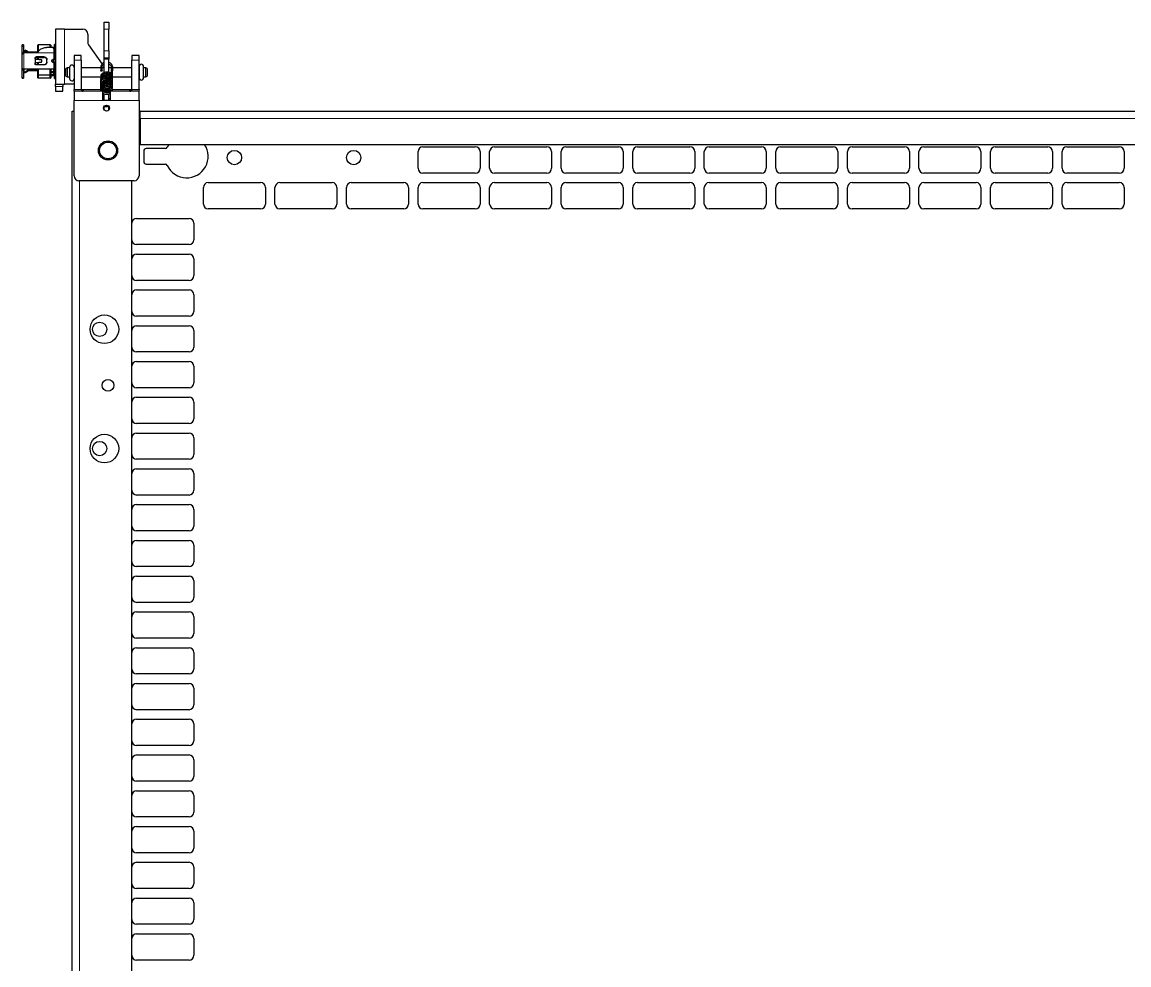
# Model space of a CAD drawing. Header units: millimetres. Extents: x -1002 to 1216, y 148 to 1990.
# Drawn here: x 244.1 to 708.1, y 1470.3 to 1865.6 of the extents above; entities that cross this region are included whole.
import ezdxf

# ---------------------------------------------------------------- set-up
doc = ezdxf.new("R2010")
doc.units = ezdxf.units.MM

msp = doc.modelspace()

# ---------------------------------------------------------------- linework, layer by layer
at = {"color": 7, "linetype": 'Continuous', "lineweight": 25}
for p, q in [((278.5, 1865.59), (280.5, 1865.59)), ((278.5, 1862.59), (278.5, 1865.59)), ((280.5, 1865.59), (280.5, 1862.59)), ((261.9, 1862.59), (258.1, 1862.59)), ((258.1, 1862.59), (258.1, 1839.59)), ((261.9, 1862.59), (269.6, 1862.59)), ((278.5, 1853.59), (278.5, 1862.59)), ((280.5, 1853.59), (280.5, 1862.59)), ((244.6, 1856.09), (244.1, 1856.09)), ((244.1, 1855.33), (244.1, 1856.09)), ((244.6, 1856.09), (244.6, 1855.33)), ((250.81, 1856.09), (250.7, 1855.89)), ((250.7, 1855.88), (250.81, 1856.09)), ((250.81, 1856.09), (250.81, 1853.17)), ((255.9, 1856.09), (250.81, 1856.09)), ((256.1, 1855.97), (255.9, 1856.09)), ((255.9, 1855.03), (255.9, 1856.09)), ((255.9, 1856.09), (256.1, 1855.97)), ((258.1, 1856.19), (257.6, 1856.19)), ((257.6, 1855.41), (257.6, 1856.19)), ((271.6, 1860.59), (271.6, 1857.22)), ((271.96, 1856.07), (277.6, 1848.01)), ((244.6, 1855.33), (244.1, 1855.33)), ((244.1, 1852.25), (244.1, 1855.33)), ((244.11, 1852.25), (244.1, 1852.25)), ((244.1, 1852.17), (244.1, 1852.25)), ((244.1, 1846.31), (244.1, 1852.17)), ((244.6, 1855.33), (244.6, 1852.67)), ((245.3, 1853.55), (244.8, 1853.55)), ((244.8, 1853.55), (244.8, 1853.09)), ((244.8, 1853.09), (245.3, 1853.09)), ((250.4, 1852.69), (244.8, 1852.69)), ((245.3, 1853.09), (245.3, 1853.55)), ((246.8, 1852.69), (246.8, 1852.94)), ((250.62, 1852.94), (246.8, 1852.94)), ((251.55, 1854.03), (250.4, 1852.69)), ((250.7, 1853.04), (250.7, 1855.88)), ((254.5, 1855.03), (256.65, 1855.03)), ((256.1, 1855.97), (256.1, 1855.03)), ((257.4, 1854.53), (257.4, 1852.69)), ((257.6, 1852.93), (257.4, 1852.88)), ((257.6, 1854.36), (257.6, 1855.41)), ((257.6, 1855.41), (258.1, 1855.41)), ((257.6, 1850.38), (257.6, 1854.36)), ((257.6, 1854.36), (258.1, 1854.36)), ((268.9, 1851.59), (265.9, 1851.59)), ((265.9, 1851.59), (265.9, 1849.59)), ((268.9, 1849.59), (268.9, 1851.59)), ((278.5, 1850.59), (278.5, 1853.59)), ((280.5, 1853.59), (280.5, 1850.59)), ((290.1, 1851.59), (290.1, 1849.59)), ((293.1, 1851.59), (290.1, 1851.59)), ((293.1, 1849.59), (293.1, 1851.59)), ((249.5, 1850.13), (249.5, 1850.51)), ((249.5, 1850.13), (249.5, 1848.54)), ((249.5, 1848.15), (249.5, 1848.54)), ((253.3, 1850.98), (250, 1850.98)), ((250, 1850.78), (253.3, 1850.78)), ((250, 1847.81), (253.3, 1847.81)), ((253.3, 1847.67), (250, 1847.67)), ((250.7, 1850.06), (250.7, 1850.78)), ((250.7, 1847.81), (250.7, 1848.65)), ((250.81, 1850.78), (250.81, 1850.04)), ((250.81, 1848.66), (250.81, 1847.81)), ((251.78, 1848.8), (251.84, 1848.8)), ((252.42, 1849.34), (252.42, 1849.3)), ((254.5, 1848.86), (254.5, 1849.82)), ((256.6, 1849.25), (256.6, 1849.42)), ((257.15, 1849.97), (257.4, 1849.97)), ((257.15, 1849.88), (257.4, 1849.88)), ((257.15, 1848.74), (257.4, 1848.74)), ((257.15, 1848.7), (257.4, 1848.7)), ((257.3, 1849.88), (257.3, 1848.74)), ((258.1, 1850.38), (257.6, 1850.38)), ((257.6, 1850), (257.6, 1850.38)), ((257.6, 1848.69), (257.6, 1848.53)), ((257.6, 1841.99), (257.6, 1848.53)), ((258.1, 1848.53), (257.6, 1848.53)), ((265.9, 1849.59), (265.9, 1837.39)), ((268.9, 1849.59), (268.9, 1837.39)), ((277.07, 1846.82), (277.05, 1845.22)), ((277.65, 1845.21), (277.67, 1846.82)), ((278.5, 1850.59), (280.5, 1850.59)), ((278.5, 1850.09), (278.5, 1850.59)), ((278.5, 1844.4), (278.5, 1850.09)), ((280.5, 1850.59), (280.5, 1850.09)), ((280.5, 1844.49), (280.5, 1850.09)), ((290.1, 1837.39), (290.1, 1849.59)), ((293.1, 1837.39), (293.1, 1849.59)), ((293.1, 1846.96), (293.1, 1842.26)), ((295, 1842.26), (295, 1846.96)), ((244.1, 1845.24), (244.1, 1846.31)), ((244.6, 1845.24), (244.1, 1845.24)), ((244.1, 1842.17), (244.1, 1845.24)), ((244.6, 1842.17), (244.1, 1842.17)), ((244.1, 1842.09), (244.1, 1842.17)), ((244.1, 1842.09), (244.6, 1842.09)), ((244.6, 1845.86), (244.6, 1845.24)), ((244.6, 1845.24), (244.6, 1842.17)), ((244.6, 1842.17), (244.6, 1842.09)), ((246.8, 1845.84), (244.8, 1845.84)), ((245.3, 1844.62), (244.8, 1844.62)), ((245.3, 1844.35), (244.8, 1844.35)), ((246.8, 1845.23), (246.12, 1845.23)), ((250.4, 1845.48), (246.4, 1845.48)), ((257.4, 1845.84), (246.8, 1845.84)), ((250.62, 1845.23), (246.8, 1845.23)), ((250.4, 1845.84), (250.4, 1845.48)), ((250.7, 1845.13), (250.4, 1845.48)), ((250.41, 1845.84), (250.7, 1845.51)), ((250.7, 1843.49), (250.7, 1845.84)), ((250.81, 1843.41), (250.7, 1843.49)), ((250.7, 1842.29), (250.7, 1843.49)), ((250.7, 1842.29), (250.81, 1842.09)), ((250.7, 1842.29), (250.7, 1842.29)), ((250.81, 1842.09), (250.7, 1842.29)), ((250.81, 1845.84), (250.81, 1843.41)), ((255.9, 1843.41), (250.81, 1843.41)), ((250.81, 1843.41), (250.81, 1842.09)), ((255.9, 1842.09), (250.81, 1842.09)), ((255.9, 1843.41), (255.9, 1845.84)), ((256.1, 1843.46), (255.9, 1843.41)), ((255.9, 1842.09), (255.9, 1843.41)), ((255.9, 1842.09), (256.1, 1842.2)), ((256.1, 1842.2), (255.9, 1842.09)), ((256.1, 1845.84), (256.1, 1843.46)), ((256.1, 1844.94), (257.3, 1844.94)), ((256.65, 1843.51), (256.1, 1843.51)), ((256.1, 1843.46), (256.1, 1842.2)), ((256.1, 1843.14), (256.65, 1843.14)), ((256.1, 1842.2), (256.1, 1842.2)), ((257.3, 1845.85), (257.3, 1844.94)), ((257.6, 1845.25), (257.3, 1845.31)), ((257.6, 1844.99), (257.3, 1845.08)), ((257.4, 1845.29), (257.4, 1845.84)), ((257.4, 1844.01), (257.4, 1844.46)), ((257.4, 1844.01), (257.4, 1843.64)), ((262.95, 1846.49), (262.45, 1846.2)), ((262.45, 1842.97), (262.45, 1846.2)), ((262.45, 1842.97), (262.95, 1842.69)), ((264, 1846.49), (262.95, 1846.49)), ((262.95, 1846.49), (262.95, 1842.69)), ((262.95, 1842.69), (264, 1842.69)), ((264, 1846.61), (264, 1841.91)), ((277.07, 1846.49), (268.9, 1846.49)), ((268.9, 1842.69), (277.05, 1842.69)), ((278.5, 1846.49), (277.67, 1846.49)), ((280.5, 1846.59), (281.47, 1846.59)), ((281.46, 1846.49), (280.5, 1846.49)), ((281.47, 1846.69), (281.43, 1844.04)), ((281.96, 1842.69), (290.1, 1842.69)), ((282.03, 1843), (281.98, 1843.41)), ((282.02, 1843.43), (282.07, 1846.68)), ((282.03, 1842.94), (282.03, 1843)), ((290.1, 1846.49), (282.06, 1846.49)), ((282.07, 1846.59), (290.1, 1846.59)), ((293.1, 1846.49), (293.1, 1846.49)), ((293.1, 1842.69), (293.1, 1842.69)), ((295.95, 1846.49), (295, 1846.49)), ((295, 1842.69), (295.95, 1842.69)), ((296.45, 1846.2), (295.95, 1846.49)), ((295.95, 1842.69), (295.95, 1846.49)), ((295.95, 1842.69), (296.45, 1842.97)), ((296.45, 1846.2), (296.45, 1842.97)), ((257.6, 1841.99), (258.1, 1841.99)), ((258.1, 1839.59), (261.9, 1839.59)), ((258.1, 1838.59), (258.1, 1839.59)), ((258.1, 1838.59), (258.1, 1836.59)), ((261.1, 1839.59), (261.1, 1838.59)), ((261.1, 1836.59), (261.1, 1838.59)), ((265.9, 1839.59), (261.9, 1839.59)), ((277.78, 1840.37), (277.67, 1840.5)), ((278.17, 1840), (278.06, 1840.08)), ((281.53, 1841.24), (281.77, 1841.01)), ((258.1, 1836.59), (261.1, 1836.59)), ((265.9, 1836.59), (265.9, 1832.79)), ((278, 1836.59), (265.9, 1836.59)), ((268.9, 1837.39), (269.7, 1837.39)), ((269.7, 1837.39), (269.7, 1836.59)), ((276.95, 1836.63), (276.94, 1836.59)), ((277.05, 1837.09), (276.95, 1836.69)), ((276.95, 1836.69), (276.95, 1836.63)), ((277.54, 1836.59), (277.55, 1836.65)), ((277.55, 1836.65), (277.6, 1836.84)), ((278, 1832.79), (278, 1836.59)), ((278, 1833.59), (278.5, 1833.59)), ((278.5, 1832.79), (278.5, 1835.54)), ((280.5, 1832.79), (280.5, 1835.48)), ((280.5, 1833.59), (281, 1833.59)), ((293.1, 1836.59), (281, 1836.59)), ((281, 1836.59), (281, 1832.79)), ((289.3, 1836.59), (289.3, 1837.39)), ((289.3, 1837.39), (290.1, 1837.39)), ((293.1, 1832.79), (293.1, 1836.59)), ((265.1, 1828.29), (265.9, 1828.29)), ((265.1, 345.29), (265.1, 1828.29)), ((265.9, 1801.09), (265.9, 1832.79)), ((281, 1832.79), (278, 1832.79)), ((278.5, 1828.79), (278.5, 1830.29)), ((280.5, 1828.79), (280.5, 1830.29)), ((293.1, 1832.79), (293.1, 1801.09)), ((293.6, 1828.29), (293.1, 1828.29)), ((293.6, 1825.2), (293.6, 1828.3)), ((293.6, 1828.3), (1122.6, 1828.3)), ((293.6, 1825.2), (293.6, 1814.3)), ((293.6, 1814.3), (1122.6, 1814.3)), ((305.61, 1814.3), (304.95, 1813.12)), ((295.1, 1811.55), (295.1, 1807.05)), ((304.05, 1812.55), (296.1, 1812.55)), ((410.1, 1804.29), (410.1, 1811.29)), ((412.1, 1813.29), (434.1, 1813.29)), ((436.1, 1811.29), (436.1, 1804.29)), ((440.1, 1804.29), (440.1, 1811.29)), ((442.1, 1813.29), (464.1, 1813.29)), ((466.1, 1811.29), (466.1, 1804.29)), ((470.1, 1804.29), (470.1, 1811.29)), ((472.1, 1813.29), (494.1, 1813.29)), ((496.1, 1811.29), (496.1, 1804.29)), ((500.1, 1804.29), (500.1, 1811.29)), ((502.1, 1813.29), (524.1, 1813.29)), ((526.1, 1811.29), (526.1, 1804.29)), ((530.1, 1804.29), (530.1, 1811.29)), ((532.1, 1813.29), (554.1, 1813.29)), ((556.1, 1811.29), (556.1, 1804.29)), ((560.1, 1804.29), (560.1, 1811.29)), ((562.1, 1813.29), (584.1, 1813.29)), ((586.1, 1811.29), (586.1, 1804.29)), ((590.1, 1804.29), (590.1, 1811.29)), ((592.1, 1813.29), (614.1, 1813.29)), ((616.1, 1811.29), (616.1, 1804.29)), ((620.1, 1804.29), (620.1, 1811.29)), ((622.1, 1813.29), (644.1, 1813.29)), ((646.1, 1811.29), (646.1, 1804.29)), ((650.1, 1804.29), (650.1, 1811.29)), ((652.1, 1813.29), (674.1, 1813.29)), ((676.1, 1811.29), (676.1, 1804.29)), ((680.1, 1804.29), (680.1, 1811.29)), ((682.1, 1813.29), (704.1, 1813.29)), ((706.1, 1811.29), (706.1, 1804.29)), ((296.1, 1806.05), (304.05, 1806.05)), ((434.1, 1802.29), (412.1, 1802.29)), ((464.1, 1802.29), (442.1, 1802.29)), ((494.1, 1802.29), (472.1, 1802.29)), ((524.1, 1802.29), (502.1, 1802.29)), ((554.1, 1802.29), (532.1, 1802.29)), ((584.1, 1802.29), (562.1, 1802.29)), ((614.1, 1802.29), (592.1, 1802.29)), ((644.1, 1802.29), (622.1, 1802.29)), ((674.1, 1802.29), (652.1, 1802.29)), ((704.1, 1802.29), (682.1, 1802.29)), ((291.1, 1799.09), (267.9, 1799.09)), ((290.1, 345.29), (290.1, 1799.09)), ((320.1, 1789.29), (320.1, 1796.29)), ((322.1, 1798.29), (344.1, 1798.29)), ((346.1, 1796.29), (346.1, 1789.29)), ((350.1, 1789.29), (350.1, 1796.29)), ((352.1, 1798.29), (374.1, 1798.29)), ((376.1, 1796.29), (376.1, 1789.29)), ((380.1, 1789.29), (380.1, 1796.29)), ((382.1, 1798.29), (404.1, 1798.29)), ((406.1, 1796.29), (406.1, 1789.29)), ((410.1, 1789.29), (410.1, 1796.29)), ((412.1, 1798.29), (434.1, 1798.29)), ((436.1, 1796.29), (436.1, 1789.29)), ((440.1, 1789.29), (440.1, 1796.29)), ((442.1, 1798.29), (464.1, 1798.29)), ((466.1, 1796.29), (466.1, 1789.29)), ((470.1, 1789.29), (470.1, 1796.29)), ((472.1, 1798.29), (494.1, 1798.29)), ((496.1, 1796.29), (496.1, 1789.29)), ((500.1, 1789.29), (500.1, 1796.29)), ((502.1, 1798.29), (524.1, 1798.29)), ((526.1, 1796.29), (526.1, 1789.29)), ((530.1, 1789.29), (530.1, 1796.29)), ((532.1, 1798.29), (554.1, 1798.29)), ((556.1, 1796.29), (556.1, 1789.29)), ((560.1, 1789.29), (560.1, 1796.29)), ((562.1, 1798.29), (584.1, 1798.29)), ((586.1, 1796.29), (586.1, 1789.29)), ((590.1, 1789.29), (590.1, 1796.29)), ((592.1, 1798.29), (614.1, 1798.29)), ((616.1, 1796.29), (616.1, 1789.29)), ((620.1, 1789.29), (620.1, 1796.29)), ((622.1, 1798.29), (644.1, 1798.29)), ((646.1, 1796.29), (646.1, 1789.29)), ((650.1, 1789.29), (650.1, 1796.29)), ((652.1, 1798.29), (674.1, 1798.29)), ((676.1, 1796.29), (676.1, 1789.29)), ((680.1, 1789.29), (680.1, 1796.29)), ((682.1, 1798.29), (704.1, 1798.29)), ((706.1, 1796.29), (706.1, 1789.29)), ((344.1, 1787.29), (322.1, 1787.29)), ((374.1, 1787.29), (352.1, 1787.29)), ((404.1, 1787.29), (382.1, 1787.29)), ((434.1, 1787.29), (412.1, 1787.29)), ((464.1, 1787.29), (442.1, 1787.29)), ((494.1, 1787.29), (472.1, 1787.29)), ((524.1, 1787.29), (502.1, 1787.29)), ((554.1, 1787.29), (532.1, 1787.29)), ((584.1, 1787.29), (562.1, 1787.29)), ((614.1, 1787.29), (592.1, 1787.29)), ((644.1, 1787.29), (622.1, 1787.29)), ((674.1, 1787.29), (652.1, 1787.29)), ((704.1, 1787.29), (682.1, 1787.29)), ((292.1, 1783.29), (314.1, 1783.29)), ((316.1, 1781.29), (316.1, 1774.29)), ((314.1, 1772.29), (292.1, 1772.29)), ((292.1, 1768.29), (314.1, 1768.29)), ((316.1, 1766.29), (316.1, 1759.29)), ((314.1, 1757.29), (292.1, 1757.29)), ((292.1, 1753.29), (314.1, 1753.29)), ((316.1, 1751.29), (316.1, 1744.29)), ((314.1, 1742.29), (292.1, 1742.29)), ((292.1, 1738.29), (314.1, 1738.29)), ((316.1, 1736.29), (316.1, 1729.29)), ((314.1, 1727.29), (292.1, 1727.29)), ((292.1, 1723.29), (314.1, 1723.29)), ((316.1, 1721.29), (316.1, 1714.29)), ((314.1, 1712.29), (292.1, 1712.29)), ((292.1, 1708.29), (314.1, 1708.29)), ((316.1, 1706.29), (316.1, 1699.29)), ((314.1, 1697.29), (292.1, 1697.29)), ((292.1, 1693.29), (314.1, 1693.29)), ((316.1, 1691.29), (316.1, 1684.29)), ((314.1, 1682.29), (292.1, 1682.29)), ((292.1, 1678.29), (314.1, 1678.29)), ((316.1, 1676.29), (316.1, 1669.29)), ((314.1, 1667.29), (292.1, 1667.29)), ((292.1, 1663.29), (314.1, 1663.29)), ((316.1, 1661.29), (316.1, 1654.29)), ((314.1, 1652.29), (292.1, 1652.29)), ((292.1, 1648.29), (314.1, 1648.29)), ((316.1, 1646.29), (316.1, 1639.29)), ((314.1, 1637.29), (292.1, 1637.29)), ((292.1, 1633.29), (314.1, 1633.29)), ((316.1, 1631.29), (316.1, 1624.29)), ((314.1, 1622.29), (292.1, 1622.29)), ((292.1, 1618.29), (314.1, 1618.29)), ((316.1, 1616.29), (316.1, 1609.29)), ((314.1, 1607.29), (292.1, 1607.29)), ((292.1, 1603.29), (314.1, 1603.29)), ((316.1, 1601.29), (316.1, 1594.29)), ((314.1, 1592.29), (292.1, 1592.29)), ((292.1, 1588.29), (314.1, 1588.29)), ((316.1, 1586.29), (316.1, 1579.29)), ((314.1, 1577.29), (292.1, 1577.29)), ((292.1, 1573.29), (314.1, 1573.29)), ((316.1, 1571.29), (316.1, 1564.29)), ((314.1, 1562.29), (292.1, 1562.29)), ((292.1, 1558.29), (314.1, 1558.29)), ((316.1, 1556.29), (316.1, 1549.29)), ((314.1, 1547.29), (292.1, 1547.29)), ((292.1, 1543.29), (314.1, 1543.29)), ((316.1, 1541.29), (316.1, 1534.29)), ((314.1, 1532.29), (292.1, 1532.29)), ((292.1, 1528.29), (314.1, 1528.29)), ((316.1, 1526.29), (316.1, 1519.29)), ((314.1, 1517.29), (292.1, 1517.29)), ((292.1, 1513.29), (314.1, 1513.29)), ((316.1, 1511.29), (316.1, 1504.29)), ((314.1, 1502.29), (292.1, 1502.29)), ((292.1, 1498.29), (314.1, 1498.29)), ((316.1, 1496.29), (316.1, 1489.29)), ((314.1, 1487.29), (292.1, 1487.29)), ((292.1, 1483.29), (314.1, 1483.29)), ((316.1, 1481.29), (316.1, 1474.29)), ((314.1, 1472.29), (292.1, 1472.29))]:
    msp.add_line(p, q, dxfattribs=at)
at = {"color": 8, "linetype": 'Continuous', "lineweight": 18}
for p, q in [((261.9, 1862.59), (261.9, 1839.59)), ((280.5, 1862.59), (278.5, 1862.59)), ((244.8, 1852.69), (244.8, 1845.84)), ((257.4, 1852.69), (250.4, 1852.69)), ((257.4, 1849.97), (257.4, 1852.69)), ((278.5, 1853.59), (280.5, 1853.59)), ((250, 1850.98), (250, 1850.78)), ((250, 1847.81), (250, 1847.67)), ((253.3, 1850.78), (253.3, 1850.98)), ((253.3, 1847.67), (253.3, 1847.81)), ((257.15, 1849.97), (257.15, 1849.88)), ((257.15, 1848.74), (257.15, 1848.7)), ((257.4, 1845.84), (257.4, 1848.7)), ((265.9, 1849.59), (268.9, 1849.59)), ((280.5, 1850.09), (278.5, 1850.09)), ((290.1, 1849.59), (293.1, 1849.59)), ((244.8, 1845.48), (244.8, 1845.23)), ((256.65, 1843.14), (256.65, 1843.51)), ((281.56, 1842.77), (281.61, 1842.75)), ((261.1, 1838.59), (258.1, 1838.59)), ((268.9, 1837.39), (265.9, 1837.39)), ((269.7, 1837.39), (277, 1837.39)), ((277.53, 1836.59), (277.55, 1836.65)), ((281.96, 1837.39), (289.3, 1837.39)), ((290.1, 1837.39), (293.1, 1837.39)), ((265.9, 1832.79), (278, 1832.79)), ((281, 1832.79), (293.1, 1832.79)), ((293.6, 1825.2), (1122.6, 1825.2)), ((268.2, 345.29), (268.2, 1799.09))]:
    msp.add_line(p, q, dxfattribs=at)
at = {"color": 7, "linetype": 'Continuous', "lineweight": 25, "flags": 128}
for points in [[(244.8, 1852.94), (244.66, 1852.93), (244.6, 1852.92)], [(244.8, 1845.48), (244.66, 1845.49), (244.6, 1845.5)], [(244.8, 1845.23), (244.66, 1845.24), (244.6, 1845.25)], [(277.36, 1845.39), (277.47, 1845.37), (277.57, 1845.33), (277.63, 1845.27), (277.65, 1845.2), (277.62, 1845.14), (277.55, 1845.08), (277.45, 1845.04), (277.34, 1845.03), (277.22, 1845.05), (277.13, 1845.09), (277.07, 1845.15), (277.05, 1845.22), (277.08, 1845.29), (277.14, 1845.34), (277.24, 1845.38), (277.36, 1845.39)], [(281.61, 1843.08), (281.69, 1843.08), (281.81, 1843.11), (281.9, 1843.17), (281.97, 1843.26), (281.99, 1843.35), (281.97, 1843.44), (281.91, 1843.51), (281.81, 1843.55), (281.7, 1843.56), (281.7, 1843.56)], [(281.9, 1837.67), (281.97, 1837.91), (281.9, 1838.21), (281.74, 1838.51), (281.26, 1838.93), (280.81, 1839.15), (280.17, 1839.32), (279.24, 1839.33), (278.65, 1839.2), (278.02, 1838.89), (277.73, 1838.64), (277.53, 1838.33), (277.46, 1838), (277.51, 1837.78), (277.51, 1837.78)], [(281.89, 1837.14), (281.96, 1837.39), (281.89, 1837.69), (281.73, 1837.99), (281.25, 1838.41), (280.8, 1838.63), (280.16, 1838.79), (279.23, 1838.81), (278.64, 1838.67), (278.01, 1838.37), (277.72, 1838.12), (277.52, 1837.8), (277.46, 1837.48), (277.5, 1837.26), (277.5, 1837.26)], [(279.57, 1840.87), (279.57, 1840.92), (279.57, 1840.98)], [(265.98, 1836.59), (265.97, 1836.64), (265.9, 1837.39)], [(293.1, 1837.39), (293.02, 1836.64), (293.01, 1836.59)]]:
    msp.add_lwpolyline(points, dxfattribs=at)
at = {"color": 8, "linetype": 'Continuous', "lineweight": 18, "flags": 128}
for points in [[(277.07, 1846.82), (277.07, 1846.83), (277.1, 1846.9), (277.17, 1846.95), (277.27, 1846.99), (277.38, 1847)], [(277.38, 1847), (277.49, 1846.98), (277.59, 1846.94), (277.65, 1846.88), (277.67, 1846.82)], [(281.78, 1846.86), (281.66, 1846.85), (281.56, 1846.82), (281.49, 1846.76), (281.47, 1846.69), (281.47, 1846.69)], [(282.07, 1846.68), (282.05, 1846.75), (281.99, 1846.81), (281.89, 1846.85), (281.78, 1846.86)], [(256.58, 1844.94), (256.58, 1844.89), (256.57, 1844.74), (256.56, 1844.6), (256.55, 1844.5), (256.55, 1844.5), (256.55, 1844.5)], [(281.44, 1843.04), (281.44, 1843.03), (281.44, 1842.98)], [(281.73, 1843.25), (281.61, 1843.24), (281.56, 1843.22)], [(276.95, 1836.69), (276.95, 1836.68), (276.97, 1836.59)], [(276.95, 1836.63), (276.95, 1836.62), (276.95, 1836.59)]]:
    msp.add_lwpolyline(points, dxfattribs=at)
at = {"color": 7, "linetype": 'Continuous', "lineweight": 25}
for centre, radius in [((279.5, 1829.54), 1.25), ((280.1, 1811.79), 4), ((280.1, 1811.79), 3.5), ((333.1, 1808.8), 3), ((383.1, 1808.8), 3), ((278.6, 1736.79), 6), ((276.6, 1736.79), 3), ((280.1, 1713.29), 2.5), ((278.6, 1686.79), 6), ((276.6, 1686.79), 3)]:
    msp.add_circle(centre, radius, dxfattribs=at)
for centre, radius, start, end in [((269.6, 1860.59), 2, 0, 90), ((273.6, 1857.22), 2, 180, 214.992), ((244.72, 1852.06), 0.63, 82.8557, 170.3631), ((254.5, 1853.93), 1.1, 89.9618, 100.1433), ((256.75, 1854.38), 0.665, 13.4486, 98.9562), ((257.42, 1852.87), 0.18, 262.8557, 350.3631), ((257.45, 1850.27), 0.306, 260.9096, 299.7098), ((257.57, 1850.93), 1.07, 260.9096, 299.7098), ((257.57, 1846.48), 2.27, 76.5937, 94.3958), ((257.45, 1848.06), 0.648, 76.5937, 94.3958), ((264.95, 1846.61), 0.95, 3.5614, 180), ((279.64, 1848.59), 2, 214.992, 235.204), ((294.05, 1846.96), 0.95, 0, 180), ((244.7, 1846.45), 0.62, 193.4486, 278.9562), ((256.75, 1844.17), 0.665, 261.0438, 346.5514), ((256.75, 1843.8), 0.665, 261.0438, 346.5514), ((257.42, 1845.66), 0.177, 13.4486, 98.9562), ((257.42, 1845.3), 0.18, 9.6369, 97.1443), ((294.05, 1842.26), 0.95, 180, 0), ((264.95, 1841.91), 0.95, 180, 356.4386), ((269.7, 1837.39), 0.8, 180, 270), ((289.3, 1837.39), 0.8, 270, 0), ((313.1, 1809.3), 9, 205.1507, 33.749), ((296.1, 1811.55), 1, 90, 180), ((304.05, 1813.55), 1, 270, 334.8493), ((412.1, 1811.29), 2, 90, 180), ((434.1, 1811.29), 2, 0, 90), ((442.1, 1811.29), 2, 90, 180), ((464.1, 1811.29), 2, 0, 90), ((472.1, 1811.29), 2, 90, 180), ((494.1, 1811.29), 2, 0, 90), ((502.1, 1811.29), 2, 90, 180), ((524.1, 1811.29), 2, 0, 90), ((532.1, 1811.29), 2, 90, 180), ((554.1, 1811.29), 2, 0, 90), ((562.1, 1811.29), 2, 90, 180), ((584.1, 1811.29), 2, 0, 90), ((592.1, 1811.29), 2, 90, 180), ((614.1, 1811.29), 2, 0, 90), ((622.1, 1811.29), 2, 90, 180), ((644.1, 1811.29), 2, 0, 90), ((652.1, 1811.29), 2, 90, 180), ((674.1, 1811.29), 2, 0, 90), ((682.1, 1811.29), 2, 90, 180), ((704.1, 1811.29), 2, 0, 90), ((296.1, 1807.05), 1, 180, 270), ((304.05, 1805.05), 1, 25.1507, 90), ((267.9, 1801.09), 2, 180, 270), ((291.1, 1801.09), 2, 270, 0), ((412.1, 1804.29), 2, 180, 270), ((434.1, 1804.29), 2, 270, 360), ((442.1, 1804.29), 2, 180, 270), ((464.1, 1804.29), 2, 270, 360), ((472.1, 1804.29), 2, 180, 270), ((494.1, 1804.29), 2, 270, 360), ((502.1, 1804.29), 2, 180, 270), ((524.1, 1804.29), 2, 270, 360), ((532.1, 1804.29), 2, 180, 270), ((554.1, 1804.29), 2, 270, 360), ((562.1, 1804.29), 2, 180, 270), ((584.1, 1804.29), 2, 270, 360), ((592.1, 1804.29), 2, 180, 270), ((614.1, 1804.29), 2, 270, 360), ((622.1, 1804.29), 2, 180, 270), ((644.1, 1804.29), 2, 270, 360), ((652.1, 1804.29), 2, 180, 270), ((674.1, 1804.29), 2, 270, 360), ((682.1, 1804.29), 2, 180, 270), ((704.1, 1804.29), 2, 270, 360), ((322.1, 1796.29), 2, 90, 180), ((344.1, 1796.29), 2, 0, 90), ((352.1, 1796.29), 2, 90, 180), ((374.1, 1796.29), 2, 0, 90), ((382.1, 1796.29), 2, 90, 180), ((404.1, 1796.29), 2, 0, 90), ((412.1, 1796.29), 2, 90, 180), ((434.1, 1796.29), 2, 0, 90), ((442.1, 1796.29), 2, 90, 180), ((464.1, 1796.29), 2, 0, 90), ((472.1, 1796.29), 2, 90, 180), ((494.1, 1796.29), 2, 0, 90), ((502.1, 1796.29), 2, 90, 180), ((524.1, 1796.29), 2, 0, 90), ((532.1, 1796.29), 2, 90, 180), ((554.1, 1796.29), 2, 0, 90), ((562.1, 1796.29), 2, 90, 180), ((584.1, 1796.29), 2, 0, 90), ((592.1, 1796.29), 2, 90, 180), ((614.1, 1796.29), 2, 360, 90), ((622.1, 1796.29), 2, 90, 180), ((644.1, 1796.29), 2, 0, 90), ((652.1, 1796.29), 2, 90, 180), ((674.1, 1796.29), 2, 0, 90), ((682.1, 1796.29), 2, 90, 180), ((704.1, 1796.29), 2, 0, 90), ((322.1, 1789.29), 2, 180, 270), ((344.1, 1789.29), 2, 270, 360), ((352.1, 1789.29), 2, 180, 270), ((374.1, 1789.29), 2, 270, 360), ((382.1, 1789.29), 2, 180, 270), ((404.1, 1789.29), 2, 270, 360), ((412.1, 1789.29), 2, 180, 270), ((434.1, 1789.29), 2, 270, 360), ((442.1, 1789.29), 2, 180, 270), ((464.1, 1789.29), 2, 270, 360), ((472.1, 1789.29), 2, 180, 270), ((494.1, 1789.29), 2, 270, 360), ((502.1, 1789.29), 2, 180, 270), ((524.1, 1789.29), 2, 270, 360), ((532.1, 1789.29), 2, 180, 270), ((554.1, 1789.29), 2, 270, 360), ((562.1, 1789.29), 2, 180, 270), ((584.1, 1789.29), 2, 270, 360), ((592.1, 1789.29), 2, 180, 270), ((614.1, 1789.29), 2, 270, 360), ((622.1, 1789.29), 2, 180, 270), ((644.1, 1789.29), 2, 270, 360), ((652.1, 1789.29), 2, 180, 270), ((674.1, 1789.29), 2, 270, 360), ((682.1, 1789.29), 2, 180, 270), ((704.1, 1789.29), 2, 270, 360), ((292.1, 1781.29), 2, 90, 180), ((314.1, 1781.29), 2, 0, 90), ((292.1, 1774.29), 2, 180, 270), ((314.1, 1774.29), 2, 270, 0), ((292.1, 1766.29), 2, 90, 180), ((314.1, 1766.29), 2, 0, 90), ((292.1, 1759.29), 2, 180, 270), ((314.1, 1759.29), 2, 270, 0), ((292.1, 1751.29), 2, 90, 180), ((314.1, 1751.29), 2, 0, 90), ((292.1, 1744.29), 2, 180, 270), ((314.1, 1744.29), 2, 270, 0), ((292.1, 1736.29), 2, 90, 180), ((314.1, 1736.29), 2, 0, 90), ((292.1, 1729.29), 2, 180, 270), ((314.1, 1729.29), 2, 270, 0), ((292.1, 1721.29), 2, 90, 180), ((314.1, 1721.29), 2, 0, 90), ((292.1, 1714.29), 2, 180, 270), ((314.1, 1714.29), 2, 270, 0), ((292.1, 1706.29), 2, 90, 180), ((314.1, 1706.29), 2, 0, 90), ((292.1, 1699.29), 2, 180, 270), ((314.1, 1699.29), 2, 270, 0), ((292.1, 1691.29), 2, 90, 180), ((314.1, 1691.29), 2, 0, 90), ((292.1, 1684.29), 2, 180, 270), ((314.1, 1684.29), 2, 270, 0), ((292.1, 1676.29), 2, 90, 180), ((314.1, 1676.29), 2, 0, 90), ((292.1, 1669.29), 2, 180, 270), ((314.1, 1669.29), 2, 270, 0), ((292.1, 1661.29), 2, 90, 180), ((314.1, 1661.29), 2, 0, 90), ((292.1, 1654.29), 2, 180, 270), ((314.1, 1654.29), 2, 270, 0), ((292.1, 1646.29), 2, 90, 180), ((314.1, 1646.29), 2, 0, 90), ((292.1, 1639.29), 2, 180, 270), ((314.1, 1639.29), 2, 270, 0), ((292.1, 1631.29), 2, 90, 180), ((314.1, 1631.29), 2, 0, 90), ((292.1, 1624.29), 2, 180, 270), ((314.1, 1624.29), 2, 270, 0), ((292.1, 1616.29), 2, 90, 180), ((314.1, 1616.29), 2, 0, 90), ((292.1, 1609.29), 2, 180, 270), ((314.1, 1609.29), 2, 270, 0), ((292.1, 1601.29), 2, 90, 180), ((314.1, 1601.29), 2, 0, 90), ((292.1, 1594.29), 2, 180, 270), ((314.1, 1594.29), 2, 270, 0), ((292.1, 1586.29), 2, 90, 180), ((314.1, 1586.29), 2, 0, 90), ((292.1, 1579.29), 2, 180, 270), ((314.1, 1579.29), 2, 270, 0), ((292.1, 1571.29), 2, 90, 180), ((314.1, 1571.29), 2, 0, 90), ((292.1, 1564.29), 2, 180, 270), ((314.1, 1564.29), 2, 270, 0), ((292.1, 1556.29), 2, 90, 180), ((314.1, 1556.29), 2, 0, 90), ((292.1, 1549.29), 2, 180, 270), ((314.1, 1549.29), 2, 270, 0), ((292.1, 1541.29), 2, 90, 180), ((314.1, 1541.29), 2, 0, 90), ((292.1, 1534.29), 2, 180, 270), ((314.1, 1534.29), 2, 270, 0), ((292.1, 1526.29), 2, 90, 180), ((314.1, 1526.29), 2, 0, 90), ((292.1, 1519.29), 2, 180, 270), ((314.1, 1519.29), 2, 270, 0), ((292.1, 1511.29), 2, 90, 180), ((314.1, 1511.29), 2, 0, 90), ((292.1, 1504.29), 2, 180, 270), ((314.1, 1504.29), 2, 270, 0), ((292.1, 1496.29), 2, 90, 180), ((314.1, 1496.29), 2, 0, 90), ((292.1, 1489.29), 2, 180, 270), ((314.1, 1489.29), 2, 270, 0), ((292.1, 1481.29), 2, 90, 180), ((314.1, 1481.29), 2, 0, 90), ((292.1, 1474.29), 2, 180, 270), ((314.1, 1474.29), 2, 270, 0)]:
    msp.add_arc(centre, radius, start, end, dxfattribs=at)
at = {"color": 8, "linetype": 'Continuous', "lineweight": 18}
for centre, radius, start, end in [((281.8, 1843.03), 0.235, 292.4775, 353.5864), ((281.8, 1842.97), 0.233, 295.0586, 353.6892), ((272.89, 1841.36), 6.7, 355.8494, 0.6968)]:
    msp.add_arc(centre, radius, start, end, dxfattribs=at)
at = {"color": 7, "linetype": 'Continuous', "lineweight": 25}
for points, knots in [([(244.8, 1852.69), (244.8, 1852.69), (244.8, 1852.87), (244.8, 1852.98), (244.8, 1853.09)], [0, 0, 0, 0, 0.000208, 1, 1, 1, 1]), ([(246.8, 1852.94), (246.52, 1853.16), (246.02, 1853.54), (245.52, 1853.74), (245.3, 1853.82)], [0, 0, 0, 0, 0.5599109, 1, 1, 1, 1]), ([(246.4, 1852.69), (246.26, 1852.83), (245.89, 1853.18), (245.52, 1853.41), (245.3, 1853.55)], [0, 0, 0, 0, 0.403562, 1, 1, 1, 1]), ([(245.96, 1852.69), (245.96, 1852.69), (245.74, 1852.87), (245.52, 1852.98), (245.3, 1853.09)], [0, 0, 0, 0, 0.000208, 1, 1, 1, 1]), ([(251.55, 1854.03), (251.72, 1854.17), (252.07, 1854.47), (253.05, 1854.79), (253.82, 1854.93), (254.3, 1855.01)], [0, 0, 0, 0, 0.254027, 0.526591, 1, 1, 1, 1]), ([(257.6, 1853.9), (257.6, 1853.88), (257.59, 1853.84), (257.58, 1853.78), (257.54, 1853.73), (257.47, 1853.72), (257.42, 1853.72), (257.4, 1853.72)], [0, 0, 0, 0, 0.195353, 0.37764, 0.539051, 0.782239, 1, 1, 1, 1]), ([(257.6, 1853.6), (257.6, 1853.58), (257.59, 1853.54), (257.58, 1853.49), (257.54, 1853.44), (257.47, 1853.43), (257.42, 1853.43), (257.4, 1853.43)], [0, 0, 0, 0, 0.195302, 0.377541, 0.538909, 0.761383, 1, 1, 1, 1]), ([(249.5, 1850.51), (249.5, 1850.56), (249.51, 1850.67), (249.6, 1850.81), (249.73, 1850.92), (249.87, 1850.97), (249.96, 1850.98), (250, 1850.98)], [0, 0, 0, 0, 0.214373, 0.428779, 0.642592, 0.856666, 1, 1, 1, 1]), ([(250, 1850.78), (249.94, 1850.78), (249.83, 1850.77), (249.68, 1850.69), (249.57, 1850.57), (249.51, 1850.44), (249.5, 1850.35), (249.5, 1850.31)], [0, 0, 0, 0, 0.214385, 0.428772, 0.643033, 0.856802, 1, 1, 1, 1]), ([(249.5, 1850.13), (250, 1850.11), (250.67, 1850.07), (251.56, 1849.92), (251.87, 1849.87), (252.02, 1849.85)], [0, 0, 0, 0, 0.587693, 0.790818, 1, 1, 1, 1]), ([(249.5, 1848.54), (250, 1848.57), (250.67, 1848.63), (251.56, 1848.78), (251.87, 1848.8), (252.02, 1848.82)], [0, 0, 0, 0, 0.5876932, 0.7908183, 1, 1, 1, 1]), ([(249.5, 1848.3), (249.5, 1848.24), (249.51, 1848.13), (249.6, 1847.99), (249.73, 1847.88), (249.87, 1847.82), (249.96, 1847.82), (250, 1847.81)], [0, 0, 0, 0, 0.2142948, 0.4286301, 0.6422302, 0.856153, 1, 1, 1, 1]), ([(250, 1847.67), (249.94, 1847.67), (249.83, 1847.68), (249.68, 1847.76), (249.57, 1847.89), (249.51, 1848.02), (249.5, 1848.12), (249.5, 1848.15)], [0, 0, 0, 0, 0.214445, 0.428893, 0.643239, 0.857188, 1, 1, 1, 1]), ([(252.42, 1849.34), (252.42, 1849.4), (252.41, 1849.51), (252.33, 1849.66), (252.22, 1849.78), (252.11, 1849.84), (252.04, 1849.85), (252.02, 1849.85)], [0, 0, 0, 0, 0.225883, 0.451767, 0.67765, 0.903524, 1, 1, 1, 1]), ([(252.02, 1848.82), (252.07, 1848.82), (252.17, 1848.84), (252.29, 1848.93), (252.38, 1849.07), (252.42, 1849.2), (252.42, 1849.28), (252.42, 1849.3)], [0, 0, 0, 0, 0.225867, 0.451734, 0.677598, 0.903479, 1, 1, 1, 1]), ([(253.3, 1850.98), (253.43, 1850.97), (253.7, 1850.94), (254.06, 1850.75), (254.33, 1850.46), (254.48, 1850.13), (254.49, 1849.91), (254.5, 1849.82)], [0, 0, 0, 0, 0.213238, 0.42649, 0.63916, 0.849598, 1, 1, 1, 1]), ([(254.5, 1849.61), (254.49, 1849.75), (254.46, 1850.01), (254.26, 1850.36), (253.97, 1850.62), (253.63, 1850.76), (253.4, 1850.78), (253.3, 1850.78)], [0, 0, 0, 0, 0.212376, 0.424979, 0.633479, 0.843609, 1, 1, 1, 1]), ([(253.3, 1847.81), (253.43, 1847.83), (253.7, 1847.85), (254.06, 1848.05), (254.33, 1848.35), (254.48, 1848.68), (254.49, 1848.91), (254.5, 1849.01)], [0, 0, 0, 0, 0.212875, 0.425767, 0.637937, 0.847353, 1, 1, 1, 1]), ([(254.5, 1848.86), (254.48, 1848.72), (254.46, 1848.45), (254.26, 1848.1), (253.96, 1847.83), (253.62, 1847.69), (253.39, 1847.67), (253.3, 1847.67)], [0, 0, 0, 0, 0.2128333, 0.4258501, 0.6355415, 0.8465873, 1, 1, 1, 1]), ([(256.6, 1849.42), (256.6, 1849.48), (256.62, 1849.61), (256.71, 1849.77), (256.85, 1849.89), (257, 1849.96), (257.11, 1849.97), (257.15, 1849.97)], [0, 0, 0, 0, 0.214305, 0.42865, 0.642279, 0.856223, 1, 1, 1, 1]), ([(257.15, 1849.88), (257.09, 1849.87), (256.96, 1849.86), (256.8, 1849.77), (256.67, 1849.63), (256.61, 1849.47), (256.6, 1849.37), (256.6, 1849.33)], [0, 0, 0, 0, 0.214319, 0.428642, 0.642812, 0.856387, 1, 1, 1, 1]), ([(256.6, 1849.29), (256.6, 1849.23), (256.62, 1849.11), (256.71, 1848.94), (256.85, 1848.82), (257, 1848.75), (257.11, 1848.75), (257.15, 1848.74)], [0, 0, 0, 0, 0.214211, 0.428471, 0.641842, 0.855602, 1, 1, 1, 1]), ([(257.15, 1848.7), (257.09, 1848.71), (256.96, 1848.72), (256.8, 1848.82), (256.67, 1848.96), (256.61, 1849.11), (256.6, 1849.21), (256.6, 1849.25)], [0, 0, 0, 0, 0.214393, 0.428789, 0.643061, 0.856854, 1, 1, 1, 1]), ([(278.5, 1848.63), (278.27, 1848.53), (277.78, 1848.31), (277.28, 1847.73), (277.09, 1847.19), (277.07, 1846.89), (277.07, 1846.82)], [0, 0, 0, 0, 0.28163, 0.611733, 0.91388, 1, 1, 1, 1]), ([(277.67, 1846.82), (277.68, 1846.91), (277.7, 1847.19), (277.95, 1847.6), (278.27, 1847.91), (278.49, 1847.98), (278.5, 1847.98)], [0, 0, 0, 0, 0.199495, 0.615994, 0.97988, 1, 1, 1, 1]), ([(282.07, 1846.68), (282.06, 1846.82), (282.04, 1847.21), (281.75, 1847.8), (281.21, 1848.35), (280.72, 1848.55), (280.5, 1848.64)], [0, 0, 0, 0, 0.166571, 0.458626, 0.753148, 1, 1, 1, 1]), ([(280.5, 1848.01), (280.69, 1847.9), (281.07, 1847.68), (281.41, 1847.19), (281.45, 1846.86), (281.47, 1846.69)], [0, 0, 0, 0, 0.334702, 0.673778, 1, 1, 1, 1]), ([(244.8, 1845.84), (244.8, 1845.57), (244.8, 1845.08), (244.8, 1844.76), (244.8, 1844.62)], [0, 0, 0, 0, 0.559866, 1, 1, 1, 1]), ([(246.8, 1845.84), (246.52, 1845.57), (246.02, 1845.08), (245.52, 1844.76), (245.3, 1844.62)], [0, 0, 0, 0, 0.559911, 1, 1, 1, 1]), ([(246.8, 1845.23), (246.52, 1845.01), (246.02, 1844.64), (245.52, 1844.43), (245.3, 1844.35)], [0, 0, 0, 0, 0.559911, 1, 1, 1, 1]), ([(256.4, 1844.55), (256.4, 1844.58), (256.4, 1844.66), (256.4, 1844.79), (256.4, 1844.89), (256.4, 1844.94), (256.4, 1844.94)], [0, 0, 0, 0, 0.239432, 0.627389, 0.999313, 1, 1, 1, 1]), ([(256.55, 1844.5), (256.53, 1844.5), (256.48, 1844.5), (256.43, 1844.52), (256.4, 1844.53), (256.4, 1844.54), (256.4, 1844.55)], [0, 0, 0, 0, 0.266331, 0.548449, 0.829136, 1, 1, 1, 1]), ([(257.6, 1844.27), (257.6, 1844.29), (257.59, 1844.33), (257.58, 1844.39), (257.54, 1844.44), (257.46, 1844.45), (257.3, 1844.47), (256.99, 1844.49), (256.72, 1844.5), (256.55, 1844.5)], [0, 0, 0, 0, 0.0520515, 0.1006214, 0.143629, 0.208426, 0.2776636, 0.5586593, 1, 1, 1, 1]), ([(281.54, 1841.76), (281.54, 1841.78), (281.53, 1841.91), (281.29, 1842.09), (280.9, 1842.29), (280.29, 1842.46), (279.47, 1842.54), (278.55, 1842.38), (277.86, 1842.09), (277.36, 1841.7), (277.05, 1841.21), (276.94, 1840.77), (277.04, 1840.54), (277.06, 1840.5)], [0, 0, 0, 0, 0.012323, 0.101921, 0.185336, 0.259055, 0.395479, 0.534273, 0.649375, 0.742289, 0.850854, 0.976799, 1, 1, 1, 1]), ([(281.55, 1842.28), (281.55, 1842.3), (281.53, 1842.43), (281.3, 1842.61), (280.91, 1842.81), (280.3, 1842.98), (279.48, 1843.06), (278.56, 1842.91), (277.87, 1842.61), (277.37, 1842.23), (277.06, 1841.73), (276.95, 1841.3), (277.05, 1841.06), (277.07, 1841.02)], [0, 0, 0, 0, 0.0121596, 0.1017047, 0.1850917, 0.2588035, 0.3951265, 0.5338579, 0.6489353, 0.7417714, 0.8502767, 0.9761941, 1, 1, 1, 1]), ([(281.56, 1843.37), (281.49, 1843.47), (281.35, 1843.66), (280.93, 1843.85), (280.33, 1844.02), (279.5, 1844.1), (278.59, 1843.96), (277.89, 1843.66), (277.39, 1843.28), (277.07, 1842.78), (276.96, 1842.35), (277.07, 1842.11), (277.08, 1842.07)], [0, 0, 0, 0, 0.09051, 0.17484, 0.249419, 0.387171, 0.527437, 0.643845, 0.737635, 0.847318, 0.974687, 1, 1, 1, 1]), ([(281.56, 1842.78), (281.56, 1842.8), (281.55, 1842.95), (281.31, 1843.13), (280.92, 1843.33), (280.31, 1843.5), (279.49, 1843.58), (278.58, 1843.43), (277.88, 1843.14), (277.38, 1842.75), (277.06, 1842.26), (276.96, 1841.82), (277.06, 1841.59), (277.08, 1841.55)], [0, 0, 0, 0, 0.018557, 0.107455, 0.190261, 0.263476, 0.398793, 0.536541, 0.650831, 0.742973, 0.850698, 0.975752, 1, 1, 1, 1]), ([(281.59, 1843.7), (281.59, 1843.77), (281.59, 1843.96), (281.34, 1844.17), (280.94, 1844.37), (280.34, 1844.54), (279.51, 1844.63), (278.6, 1844.48), (277.9, 1844.19), (277.4, 1843.8), (277.08, 1843.31), (276.97, 1842.87), (277.07, 1842.63), (277.09, 1842.59)], [0, 0, 0, 0, 0.0454662, 0.1317959, 0.2122513, 0.2834208, 0.4147909, 0.548597, 0.659672, 0.7491074, 0.8537284, 0.9752601, 1, 1, 1, 1]), ([(281.97, 1841.76), (281.97, 1841.77), (282.08, 1841.95), (282.03, 1842.16), (281.97, 1842.35)], [0, 0, 0, 0, 0.05051, 1, 1, 1, 1]), ([(281.98, 1842.29), (281.98, 1842.29), (282.09, 1842.48), (282.03, 1842.68), (281.98, 1842.87)], [0, 0, 0, 0, 0.047565, 1, 1, 1, 1]), ([(282.01, 1842.79), (282.01, 1842.8), (282.02, 1842.81), (282.02, 1842.83), (282.03, 1842.87), (282.03, 1842.91), (282.03, 1842.94)], [0, 0, 0, 0, 0.069657, 0.179065, 0.357219, 1, 1, 1, 1]), ([(277.05, 1837.59), (277.02, 1837.47), (276.95, 1837.23), (276.93, 1836.99), (276.99, 1836.87), (276.99, 1836.86)], [0, 0, 0, 0, 0.49851, 0.966043, 1, 1, 1, 1]), ([(277.07, 1839.15), (277.04, 1839.04), (276.97, 1838.81), (276.95, 1838.56), (277.01, 1838.44), (277.01, 1838.43)], [0, 0, 0, 0, 0.488531, 0.959944, 1, 1, 1, 1]), ([(277.06, 1838.63), (277.03, 1838.51), (276.96, 1838.28), (276.95, 1838.04), (277, 1837.92), (277.01, 1837.91)], [0, 0, 0, 0, 0.492222, 0.962666, 1, 1, 1, 1]), ([(277.06, 1838.11), (277.02, 1837.99), (276.95, 1837.76), (276.96, 1837.4), (277.09, 1837.18), (277.16, 1837.06)], [0, 0, 0, 0, 0.3385155, 0.6589964, 1, 1, 1, 1]), ([(277.08, 1839.68), (277.04, 1839.56), (276.98, 1839.33), (276.96, 1839.09), (277.02, 1838.97), (277.02, 1838.96)], [0, 0, 0, 0, 0.484821, 0.957201, 1, 1, 1, 1]), ([(281.57, 1840.92), (281.57, 1841.05), (281.57, 1841.3), (281.29, 1841.57), (280.89, 1841.77), (280.28, 1841.94), (279.45, 1842.01), (278.54, 1841.86), (277.85, 1841.56), (277.35, 1841.18), (277.03, 1840.68), (276.94, 1840.14), (277.11, 1839.81), (277.17, 1839.67)], [0, 0, 0, 0, 0.081182, 0.159516, 0.232425, 0.296844, 0.416137, 0.537465, 0.638059, 0.719312, 0.814225, 0.924295, 1, 1, 1, 1]), ([(277.08, 1840.2), (277.05, 1840.08), (276.99, 1839.86), (276.97, 1839.61), (277.02, 1839.49), (277.03, 1839.48)], [0, 0, 0, 0, 0.48109, 0.954437, 1, 1, 1, 1]), ([(281.88, 1836.59), (281.91, 1836.68), (281.98, 1836.87), (281.9, 1837.18), (281.7, 1837.54), (281.32, 1837.88), (280.77, 1838.14), (280.08, 1838.31), (279.32, 1838.34), (278.58, 1838.16), (278.06, 1837.92), (277.69, 1837.6), (277.49, 1837.28), (277.43, 1837.01), (277.45, 1836.93), (277.46, 1836.91)], [0, 0, 0, 0, 0.06326, 0.131732, 0.200371, 0.312593, 0.393538, 0.49128, 0.62266, 0.70652, 0.807385, 0.864987, 0.92619, 0.988621, 1, 1, 1, 1]), ([(281.91, 1838.19), (281.94, 1838.27), (282, 1838.45), (281.92, 1838.73), (281.73, 1839.1), (281.35, 1839.44), (280.8, 1839.7), (280.12, 1839.88), (279.36, 1839.91), (278.62, 1839.73), (278.09, 1839.49), (277.72, 1839.17), (277.51, 1838.85), (277.48, 1838.64), (277.47, 1838.53)], [0, 0, 0, 0, 0.054496, 0.124427, 0.194571, 0.309343, 0.391982, 0.491793, 0.626095, 0.711822, 0.814784, 0.873623, 0.93617, 1, 1, 1, 1]), ([(281.91, 1838.71), (281.94, 1838.79), (282.01, 1838.97), (281.93, 1839.25), (281.74, 1839.62), (281.36, 1839.96), (280.81, 1840.23), (280.13, 1840.4), (279.37, 1840.43), (278.63, 1840.25), (278.1, 1840.01), (277.73, 1839.7), (277.52, 1839.37), (277.49, 1839.16), (277.48, 1839.05)], [0, 0, 0, 0, 0.0537366, 0.1237128, 0.193916, 0.3088166, 0.3914992, 0.4913708, 0.6258019, 0.7116131, 0.8146238, 0.873504, 0.9361057, 1, 1, 1, 1]), ([(279.6, 1840.9), (279.49, 1840.9), (279.19, 1840.92), (278.64, 1840.77), (278.12, 1840.54), (277.74, 1840.22), (277.53, 1839.9), (277.47, 1839.56), (277.51, 1839.42), (277.53, 1839.35)], [0, 0, 0, 0, 0.09772, 0.274416, 0.486418, 0.607625, 0.736513, 0.868082, 1, 1, 1, 1]), ([(279.59, 1841.44), (279.49, 1841.44), (279.19, 1841.44), (278.65, 1841.3), (278.13, 1841.06), (277.75, 1840.75), (277.54, 1840.43), (277.48, 1840.08), (277.52, 1839.94), (277.54, 1839.87)], [0, 0, 0, 0, 0.089768, 0.2678351, 0.4813729, 0.6034839, 0.7333552, 0.865947, 1, 1, 1, 1]), ([(277.79, 1839.82), (277.74, 1839.88), (277.58, 1840.06), (277.56, 1840.37), (277.7, 1840.56), (277.75, 1840.63)], [0, 0, 0, 0, 0.243385, 0.737072, 1, 1, 1, 1]), ([(277.6, 1838.44), (277.79, 1838.46), (278.1, 1838.5), (278.41, 1838.59), (278.53, 1838.62)], [0, 0, 0, 0, 0.620553, 1, 1, 1, 1]), ([(277.63, 1837.92), (277.81, 1837.94), (278.11, 1837.98), (278.4, 1838.06), (278.51, 1838.1)], [0, 0, 0, 0, 0.604168, 1, 1, 1, 1]), ([(277.65, 1840.02), (277.84, 1840.04), (278.15, 1840.08), (278.42, 1840.16), (278.56, 1840.19), (278.57, 1840.19)], [0, 0, 0, 0, 0.60841, 0.994755, 1, 1, 1, 1]), ([(277.8, 1837.42), (277.92, 1837.44), (278.16, 1837.47), (278.48, 1837.57), (278.84, 1837.66), (279.22, 1837.72), (279.6, 1837.73), (279.99, 1837.71), (280.44, 1837.62), (280.86, 1837.46), (281.19, 1837.21), (281.36, 1836.95), (281.38, 1836.72), (281.28, 1836.6), (281.27, 1836.59)], [0, 0, 0, 0, 0.085549, 0.170167, 0.242071, 0.307318, 0.375707, 0.446194, 0.517122, 0.636296, 0.729377, 0.842931, 0.980728, 1, 1, 1, 1]), ([(280.99, 1837.34), (280.94, 1837.31), (280.77, 1837.2), (280.31, 1837.05), (279.68, 1836.98), (279.01, 1837.04), (278.48, 1837.2), (278.16, 1837.34), (278.05, 1837.44), (278.02, 1837.46)], [0, 0, 0, 0, 0.076445, 0.2579641, 0.4623632, 0.6468721, 0.8266068, 0.9543466, 1, 1, 1, 1]), ([(280.99, 1837.87), (280.94, 1837.83), (280.77, 1837.72), (280.32, 1837.57), (279.68, 1837.5), (279.13, 1837.54), (278.88, 1837.62), (278.81, 1837.64)], [0, 0, 0, 0, 0.108984, 0.363527, 0.650205, 0.909037, 1, 1, 1, 1]), ([(281.54, 1840.57), (281.54, 1840.64), (281.53, 1840.83), (281.28, 1841.05), (280.88, 1841.24), (280.31, 1841.41), (279.86, 1841.41), (279.59, 1841.41)], [0, 0, 0, 0, 0.122583, 0.339442, 0.54123, 0.719481, 1, 1, 1, 1]), ([(281.92, 1839.24), (281.95, 1839.31), (282.02, 1839.49), (281.94, 1839.77), (281.75, 1840.14), (281.37, 1840.48), (280.82, 1840.74), (280.25, 1840.91), (279.81, 1840.9), (279.6, 1840.9)], [0, 0, 0, 0, 0.091652, 0.212796, 0.334357, 0.533368, 0.676495, 0.849386, 1, 1, 1, 1]), ([(281.93, 1840.17), (281.94, 1840.19), (282.06, 1840.38), (282, 1840.59), (281.95, 1840.78)], [0, 0, 0, 0, 0.111112, 1, 1, 1, 1]), ([(281.94, 1839.68), (281.95, 1839.69), (282.05, 1839.87), (282, 1840.07), (281.95, 1840.26)], [0, 0, 0, 0, 0.056112, 1, 1, 1, 1]), ([(281.96, 1841.24), (281.97, 1841.25), (282.08, 1841.43), (282.02, 1841.64), (281.97, 1841.83)], [0, 0, 0, 0, 0.053483, 1, 1, 1, 1]), ([(281.96, 1840.72), (281.96, 1840.73), (282.07, 1840.91), (282.01, 1841.11), (281.96, 1841.3)], [0, 0, 0, 0, 0.056483, 1, 1, 1, 1]), ([(277.05, 1837.09), (277.05, 1837.06), (277.03, 1837.01), (277.05, 1836.91), (277.11, 1836.82), (277.21, 1836.75), (277.28, 1836.73), (277.32, 1836.72)], [0, 0, 0, 0, 0.173265, 0.379948, 0.586632, 0.793316, 1, 1, 1, 1]), ([(277.79, 1836.59), (277.68, 1836.71), (277.56, 1836.84), (277.58, 1836.97), (277.58, 1836.98)], [0, 0, 0, 0, 0.928558, 1, 1, 1, 1]), ([(281.25, 1837.08), (281.21, 1837.02), (281.13, 1836.9), (280.81, 1836.7), (280.32, 1836.53), (279.67, 1836.45), (279, 1836.52), (278.48, 1836.67), (278.06, 1836.87), (277.89, 1837.03), (277.79, 1837.11)], [0, 0, 0, 0, 0.095877, 0.202664, 0.342228, 0.499358, 0.641168, 0.779355, 0.877592, 1, 1, 1, 1]), ([(281, 1836.32), (280.94, 1836.28), (280.77, 1836.16), (280.31, 1836.01), (279.67, 1835.93), (279, 1835.99), (278.47, 1836.15), (278.11, 1836.32), (277.97, 1836.44), (277.91, 1836.49)], [0, 0, 0, 0, 0.081938, 0.253269, 0.446129, 0.620151, 0.789781, 0.910405, 1, 1, 1, 1]), ([(278, 1835.74), (278.14, 1835.67), (278.54, 1835.49), (279.31, 1835.35), (280.12, 1835.38), (280.69, 1835.49), (280.93, 1835.62), (281, 1835.66)], [0, 0, 0, 0, 0.15924, 0.439828, 0.711064, 0.913842, 1, 1, 1, 1]), ([(278.5, 1830.31), (278.52, 1830.3), (278.81, 1830.16), (279.46, 1830.14), (280.14, 1830.18), (280.44, 1830.35), (280.5, 1830.38)], [0, 0, 0, 0, 0.043311, 0.472271, 0.903851, 1, 1, 1, 1])]:
    msp.add_open_spline(points, degree=3, knots=knots, dxfattribs=at)
at = {"color": 8, "linetype": 'Continuous', "lineweight": 18}
msp.add_open_spline([(251.77, 1848.8), (251.79, 1848.8), (251.83, 1848.8), (251.9, 1848.81), (251.96, 1848.81), (252.01, 1848.81), (252.02, 1848.82)], degree=3, knots=[0, 0, 0, 0, 0.246022, 0.497638, 0.810556, 1, 1, 1, 1], dxfattribs=at)
at = {"color": 7, "linetype": 'Continuous', "lineweight": 25}
msp.add_open_spline([(277.32, 1836.72), (277.36, 1836.72), (277.44, 1836.71), (277.53, 1836.75), (277.6, 1836.82), (277.62, 1836.91), (277.6, 1837.01), (277.54, 1837.1), (277.47, 1837.14), (277.44, 1837.17)], degree=3, dxfattribs=at)

doc.saveas('drawing.dxf')
